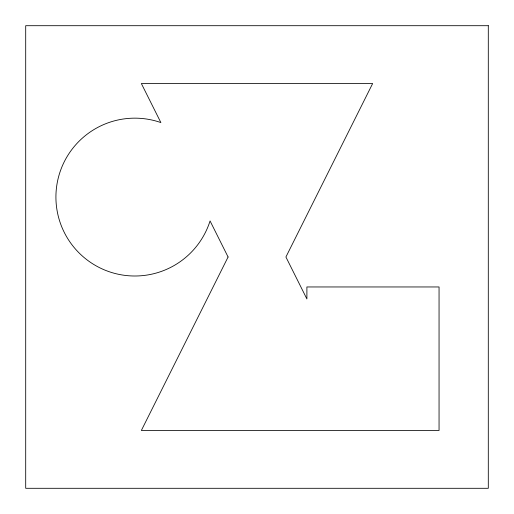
<?xml version="1.0" encoding="UTF-8"?>
<svg xmlns="http://www.w3.org/2000/svg" width="514" height="514" viewBox="0 0 514 514"><rect width="100%" height="100%" fill="white"/><g stroke="black" fill="none" stroke-linecap="round" stroke-linejoin="round"><path stroke-width="0.77" d="M228.087 257L141.35 430.475L439.052 430.475L439.052 286.96L306.897 286.96L306.897 298.968L285.912 257L372.65 83.525L141.35 83.525L160.876 122.576A78.918 78.918 0 0 0 60.093 171.76A78.918 78.918 0 0 0 110.247 272.073A78.918 78.918 0 0 0 210.065 220.949L228.087 257M488.3 25.7L25.7 25.7L25.7 488.3L488.3 488.3L488.3 25.7"/></g></svg>
